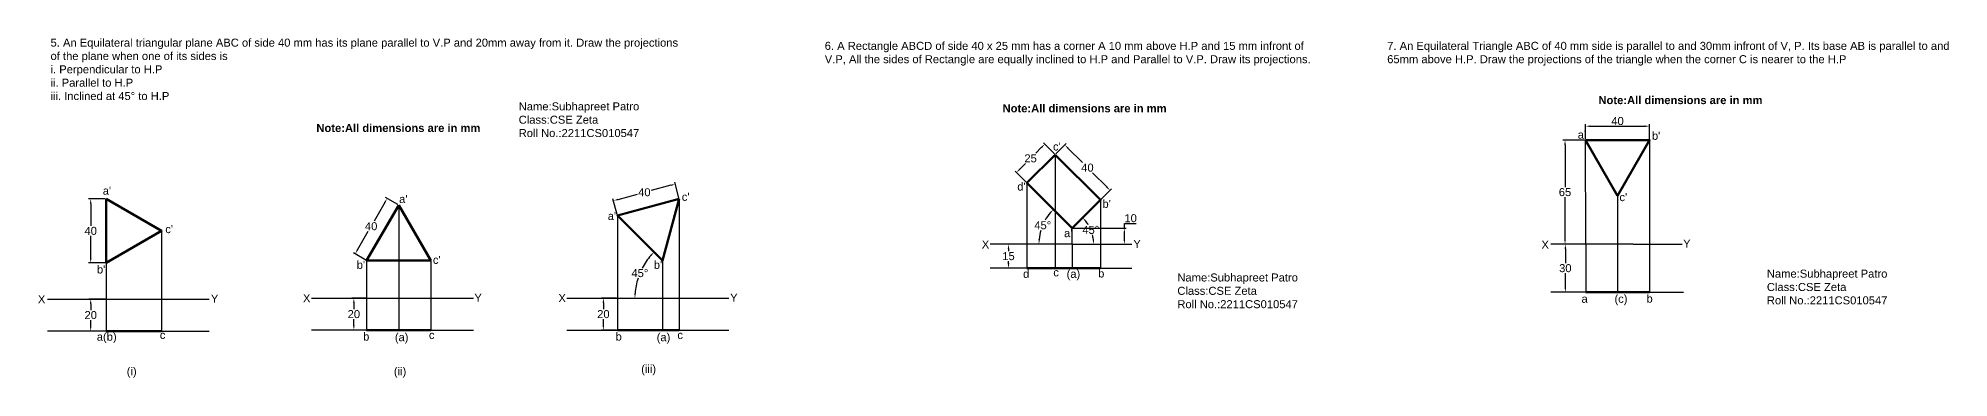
# Model space of a CAD drawing. Header units: millimetres. Extents: x 20 to 5851, y 4 to 239.
# Drawn here: x 1551 to 2745, y 27 to 239 of the extents above; entities that cross this region are included whole.
import ezdxf

# ---------------------------------------------------------------- set-up
doc = ezdxf.new("R2010")
doc.units = ezdxf.units.MM
doc.header["$PDMODE"] = 35
doc.header["$PDSIZE"] = 5
doc.styles.get("Standard").update_dxf_attribs({"font": 'arial.ttf'})
doc.dimstyles.new('ISO-25', dxfattribs={"dimtxt": 5, "dimasz": 3, "dimexe": 1.25, "dimexo": 0.625, "dimtad": 1, "dimtih": 1, "dimtoh": 1, "dimdec": 0, "dimtxsty": 'Standard', "dimcen": 2.5, "dimadec": 0, "dimazin": 0, "dimtfac": 1, "dimtdec": 0, "dimtmove": 0, "dimatfit": 3, "dimfxl": 1, "dimarcsym": 0})

# ---------------------------------------------------------------- blocks, each defined once
blk = doc.blocks.new('*D22')
at = {"color": 0, "lineweight": -2, "transparency": 16777216}
for p, q in [((1593.3, 138.3), (1583, 138.3)), ((1584.3, 135.3), (1584.3, 121.5)), ((1584.3, 101.3), (1584.3, 115.2)), ((1593.3, 98.3), (1583, 98.3))]:
    blk.add_line(p, q, dxfattribs=at)
at = {"color": 0, "transparency": 16777216}
for points in [[(1583.8, 135.3), (1584.8, 135.3), (1584.3, 138.3)], [(1583.8, 101.3), (1584.8, 101.3), (1584.3, 98.3)]]:
    blk.add_solid(points, dxfattribs=at)
at = {"layer": 'Defpoints', "color": 0, "transparency": 16777216}
for p in [(1594, 138.3), (1584.3, 98.3), (1594, 98.3)]:
    blk.add_point(p, dxfattribs=at)
at = {"color": 0, "transparency": 16777216, "insert": (1584.3, 118.3), "char_height": 5, "attachment_point": 5}
blk.add_mtext('40', dxfattribs=at)
blk = doc.blocks.new('*D23')
at = {"color": 0, "lineweight": -2, "transparency": 16777216}
for p, q in [((1593.3, 75.7), (1583.1, 75.7)), ((1584.3, 72.7), (1584.3, 68.8)), ((1584.3, 58.7), (1584.3, 62.5)), ((1593.3, 55.7), (1583.1, 55.7))]:
    blk.add_line(p, q, dxfattribs=at)
at = {"color": 0, "transparency": 16777216}
for points in [[(1583.8, 72.7), (1584.8, 72.7), (1584.3, 75.7)], [(1583.8, 58.7), (1584.8, 58.7), (1584.3, 55.7)]]:
    blk.add_solid(points, dxfattribs=at)
at = {"layer": 'Defpoints', "color": 0, "transparency": 16777216}
for p in [(1594, 75.7), (1584.3, 55.7), (1594, 55.7)]:
    blk.add_point(p, dxfattribs=at)
at = {"color": 0, "transparency": 16777216, "insert": (1584.3, 65.7), "char_height": 5, "attachment_point": 5}
blk.add_mtext('20', dxfattribs=at)
blk = doc.blocks.new('*D24')
at = {"color": 0, "lineweight": -2, "transparency": 16777216}
for p, q in [((1768, 136), (1761.3, 124.4)), ((1776.2, 134.7), (1768.4, 139.2)), ((1751, 106.5), (1757.7, 118.1)), ((1756.2, 100.1), (1748.4, 104.5))]:
    blk.add_line(p, q, dxfattribs=at)
at = {"color": 0, "transparency": 16777216}
for points in [[(1767.6, 136.2), (1768.4, 135.7), (1769.5, 138.6)], [(1750.6, 106.8), (1751.4, 106.3), (1749.5, 103.9)]]:
    blk.add_solid(points, dxfattribs=at)
at = {"layer": 'Defpoints', "color": 0, "transparency": 16777216}
for p in [(1769.5, 138.6), (1776.7, 134.4), (1756.7, 99.8)]:
    blk.add_point(p, dxfattribs=at)
at = {"color": 0, "transparency": 16777216, "insert": (1759.5, 121.2), "char_height": 5, "attachment_point": 5}
blk.add_mtext('40', dxfattribs=at)
blk = doc.blocks.new('*D25')
at = {"color": 0, "lineweight": -2, "transparency": 16777216}
for p, q in [((1756.1, 76.3), (1747.4, 76.3)), ((1748.7, 73.3), (1748.7, 69.4)), ((1748.7, 59.3), (1748.7, 63.1)), ((1756.1, 56.3), (1747.4, 56.3))]:
    blk.add_line(p, q, dxfattribs=at)
at = {"color": 0, "transparency": 16777216}
for points in [[(1748.2, 73.3), (1749.2, 73.3), (1748.7, 76.3)], [(1748.2, 59.3), (1749.2, 59.3), (1748.7, 56.3)]]:
    blk.add_solid(points, dxfattribs=at)
at = {"layer": 'Defpoints', "color": 0, "transparency": 16777216}
for p in [(1756.7, 76.3), (1748.7, 56.3), (1756.7, 56.3)]:
    blk.add_point(p, dxfattribs=at)
at = {"color": 0, "transparency": 16777216, "insert": (1748.7, 66.3), "char_height": 5, "attachment_point": 5}
blk.add_mtext('20', dxfattribs=at)
blk = doc.blocks.new('*D26')
at = {"color": 0, "lineweight": -2, "transparency": 16777216}
for p, q in [((1946.7, 146.8), (1934.5, 143.5)), ((1951.8, 139), (1949.2, 148.7)), ((1913.2, 128.6), (1910.6, 138.4)), ((1913.8, 138), (1925.9, 141.2))]:
    blk.add_line(p, q, dxfattribs=at)
at = {"color": 0, "transparency": 16777216}
for points in [[(1946.5, 147.2), (1946.8, 146.3), (1949.5, 147.5)], [(1913.7, 138.4), (1913.9, 137.5), (1910.9, 137.2)]]:
    blk.add_solid(points, dxfattribs=at)
at = {"layer": 'Defpoints', "color": 0, "transparency": 16777216}
for p in [(1949.5, 147.5), (1952, 138.4), (1913.4, 128)]:
    blk.add_point(p, dxfattribs=at)
at = {"color": 0, "transparency": 16777216, "insert": (1930.2, 142.4), "char_height": 5, "attachment_point": 5}
blk.add_mtext('40', dxfattribs=at)
blk = doc.blocks.new('*D27')
at = {"color": 0, "lineweight": -2, "transparency": 16777216}
for p, q in [((1912.7, 76.3), (1903.4, 76.3)), ((1904.6, 73.3), (1904.6, 69.4)), ((1904.6, 59.3), (1904.6, 63.1)), ((1912.7, 56.3), (1903.4, 56.3))]:
    blk.add_line(p, q, dxfattribs=at)
at = {"color": 0, "transparency": 16777216}
for points in [[(1904.1, 73.3), (1905.1, 73.3), (1904.6, 76.3)], [(1904.1, 59.3), (1905.1, 59.3), (1904.6, 56.3)]]:
    blk.add_solid(points, dxfattribs=at)
at = {"layer": 'Defpoints', "color": 0, "transparency": 16777216}
for p in [(1913.4, 76.3), (1904.6, 56.3), (1913.4, 56.3)]:
    blk.add_point(p, dxfattribs=at)
at = {"color": 0, "transparency": 16777216, "insert": (1904.6, 66.3), "char_height": 5, "attachment_point": 5}
blk.add_mtext('20', dxfattribs=at)
blk = doc.blocks.new('*D28')
at = {"color": 0, "lineweight": -2, "transparency": 16777216}
for start, end in [(139.2121, 152.5943), (162.2371, 175.7879)]:
    blk.add_arc((1965.1, 76.3), 40.8, start, end, dxfattribs=at)
at = {"color": 0, "transparency": 16777216}
for points in [[(1933.9, 103.3), (1934.6, 102.6), (1936.3, 105.1)], [(1924.9, 79.3), (1923.9, 79.3), (1924.3, 76.3)]]:
    blk.add_solid(points, dxfattribs=at)
at = {"layer": 'Defpoints', "color": 0, "transparency": 16777216}
for p in [(1913.4, 128), (1929.8, 96.7), (1941.6, 99.8), (1881.8, 76.3), (1983, 76.3)]:
    blk.add_point(p, dxfattribs=at)
at = {"color": 0, "transparency": 16777216, "insert": (1927.4, 91.9), "char_height": 5, "attachment_point": 5}
blk.add_mtext('45°', dxfattribs=at)
blk = doc.blocks.new('*D29')
at = {"color": 0, "lineweight": -2, "transparency": 16777216}
for p, q in [((2168.6, 110), (2156.5, 110)), ((2157.7, 107), (2157.7, 105.7)), ((2157.7, 98), (2157.7, 99.3)), ((2168.6, 95), (2156.5, 95))]:
    blk.add_line(p, q, dxfattribs=at)
at = {"color": 0, "transparency": 16777216}
for points in [[(2157.2, 107), (2158.2, 107), (2157.7, 110)], [(2157.2, 98), (2158.2, 98), (2157.7, 95)]]:
    blk.add_solid(points, dxfattribs=at)
at = {"layer": 'Defpoints', "color": 0, "transparency": 16777216}
for p in [(2169.2, 110), (2157.7, 95), (2169.2, 95)]:
    blk.add_point(p, dxfattribs=at)
at = {"color": 0, "transparency": 16777216, "insert": (2157.7, 102.5), "char_height": 5, "attachment_point": 5}
blk.add_mtext('15', dxfattribs=at)
blk = doc.blocks.new('*D30')
at = {"color": 0, "lineweight": -2, "transparency": 16777216}
for p, q in [((2198.1, 120), (2231.3, 120)), ((2230.1, 120), (2230.1, 123)), ((2230.1, 123), (2237.4, 123)), ((2198.1, 110), (2231.3, 110)), ((2230.1, 113), (2230.1, 117))]:
    blk.add_line(p, q, dxfattribs=at)
at = {"color": 0, "transparency": 16777216}
for points in [[(2229.6, 117), (2230.6, 117), (2230.1, 120)], [(2229.6, 113), (2230.6, 113), (2230.1, 110)]]:
    blk.add_solid(points, dxfattribs=at)
at = {"layer": 'Defpoints', "color": 0, "transparency": 16777216}
for p in [(2197.5, 120), (2230.1, 120), (2197.5, 110)]:
    blk.add_point(p, dxfattribs=at)
at = {"color": 0, "transparency": 16777216, "insert": (2234, 126.2), "char_height": 5, "attachment_point": 5}
blk.add_mtext('10', dxfattribs=at)
blk = doc.blocks.new('*D31')
at = {"color": 0, "lineweight": -2, "transparency": 16777216}
blk.add_line((2198.1, 110), (2212.2, 110), dxfattribs=at)
for start, end in [(31.1949, 37.6548), (7.3452, 14.3246)]:
    blk.add_arc((2187.5, 110), 23.4, start, end, dxfattribs=at)
at = {"color": 0, "transparency": 16777216}
for points in [[(2205.7, 123.9), (2206.4, 124.6), (2204.1, 126.5)], [(2211.2, 113), (2210.2, 112.9), (2210.9, 110)]]:
    blk.add_solid(points, dxfattribs=at)
at = {"layer": 'Defpoints', "color": 0, "transparency": 16777216}
for p in [(2215.2, 137.7), (2197.5, 120), (2146.2, 110), (2197.5, 110), (2210.1, 116)]:
    blk.add_point(p, dxfattribs=at)
at = {"color": 0, "transparency": 16777216, "insert": (2209.1, 118.9), "char_height": 5, "attachment_point": 5}
blk.add_mtext('45°', dxfattribs=at)
blk = doc.blocks.new('*D32')
at = {"color": 0, "lineweight": -2, "transparency": 16777216}
for start, end in [(140.5867, 150.9484), (163.7535, 174.4133)]:
    blk.add_arc((2207.5, 110), 30.8, start, end, dxfattribs=at)
at = {"color": 0, "transparency": 16777216}
for points in [[(2183.4, 129.9), (2184.1, 129.2), (2185.7, 131.7)], [(2177.4, 112.9), (2176.4, 113), (2176.7, 110)]]:
    blk.add_solid(points, dxfattribs=at)
at = {"layer": 'Defpoints', "color": 0, "transparency": 16777216}
for p in [(2169.2, 148.3), (2180.9, 125.4), (2197.5, 120), (2146.2, 110), (2197.5, 110)]:
    blk.add_point(p, dxfattribs=at)
at = {"color": 0, "transparency": 16777216, "insert": (2179.1, 121.8), "char_height": 5, "attachment_point": 5}
blk.add_mtext('45°', dxfattribs=at)
blk = doc.blocks.new('*D33')
at = {"color": 0, "lineweight": -2, "transparency": 16777216}
for p, q in [((2178.2, 170.4), (2174.7, 166.8)), ((2186.5, 166.4), (2179.5, 173.4)), ((2168.8, 148.7), (2161.8, 155.7)), ((2164.8, 156.9), (2168.4, 160.5))]:
    blk.add_line(p, q, dxfattribs=at)
at = {"color": 0, "transparency": 16777216}
for points in [[(2177.9, 170.7), (2178.6, 170), (2180.4, 172.5)], [(2164.5, 157.3), (2165.2, 156.6), (2162.7, 154.8)]]:
    blk.add_solid(points, dxfattribs=at)
at = {"layer": 'Defpoints', "color": 0, "transparency": 16777216}
for p in [(2186.9, 165.9), (2162.7, 154.8), (2169.2, 148.3)]:
    blk.add_point(p, dxfattribs=at)
at = {"color": 0, "transparency": 16777216, "insert": (2171.5, 163.6), "char_height": 5, "attachment_point": 5}
blk.add_mtext('25', dxfattribs=at)
blk = doc.blocks.new('*D34')
at = {"color": 0, "lineweight": -2, "transparency": 16777216}
for p, q in [((2187.3, 166.4), (2193.8, 172.8)), ((2195, 169.8), (2203.9, 161)), ((2219.1, 145.8), (2210.2, 154.6)), ((2215.6, 138.1), (2222.1, 144.5))]:
    blk.add_line(p, q, dxfattribs=at)
at = {"color": 0, "transparency": 16777216}
for points in [[(2195.4, 170.2), (2194.7, 169.5), (2192.9, 171.9)], [(2219.4, 146.1), (2218.7, 145.4), (2221.2, 143.6)]]:
    blk.add_solid(points, dxfattribs=at)
at = {"layer": 'Defpoints', "color": 0, "transparency": 16777216}
for p in [(2186.9, 165.9), (2221.2, 143.6), (2215.2, 137.7)]:
    blk.add_point(p, dxfattribs=at)
at = {"color": 0, "transparency": 16777216, "insert": (2207, 157.8), "char_height": 5, "attachment_point": 5}
blk.add_mtext('40', dxfattribs=at)
blk = doc.blocks.new('*D35')
at = {"color": 0, "lineweight": -2, "transparency": 16777216}
for p, q in [((2518.2, 175.6), (2518.2, 185)), ((2521.2, 183.7), (2555.2, 183.7)), ((2558.2, 175.6), (2558.2, 185))]:
    blk.add_line(p, q, dxfattribs=at)
at = {"color": 0, "transparency": 16777216}
for points in [[(2521.2, 184.2), (2521.2, 183.2), (2518.2, 183.7)], [(2555.2, 184.2), (2555.2, 183.2), (2558.2, 183.7)]]:
    blk.add_solid(points, dxfattribs=at)
at = {"layer": 'Defpoints', "color": 0, "transparency": 16777216}
for p in [(2558.2, 183.7), (2518.2, 175), (2558.2, 175)]:
    blk.add_point(p, dxfattribs=at)
at = {"color": 0, "transparency": 16777216, "insert": (2538.2, 186.9), "char_height": 5, "attachment_point": 5}
blk.add_mtext('40', dxfattribs=at)
blk = doc.blocks.new('*D36')
at = {"color": 0, "lineweight": -2, "transparency": 16777216}
for p, q in [((2517.6, 175), (2504.1, 175)), ((2505.4, 172), (2505.4, 145.6)), ((2505.4, 113), (2505.4, 139.3)), ((2517.6, 110), (2504.2, 110))]:
    blk.add_line(p, q, dxfattribs=at)
at = {"color": 0, "transparency": 16777216}
for points in [[(2505.9, 172), (2504.9, 172), (2505.4, 175)], [(2505.9, 113), (2504.9, 113), (2505.4, 110)]]:
    blk.add_solid(points, dxfattribs=at)
at = {"layer": 'Defpoints', "color": 0, "transparency": 16777216}
for p in [(2518.2, 175), (2505.4, 110), (2518.3, 110)]:
    blk.add_point(p, dxfattribs=at)
at = {"color": 0, "transparency": 16777216, "insert": (2505.4, 142.5), "char_height": 5, "attachment_point": 5}
blk.add_mtext('65', dxfattribs=at)
blk = doc.blocks.new('*D37')
at = {"color": 0, "lineweight": -2, "transparency": 16777216}
for p, q in [((2517.6, 110), (2504.4, 110)), ((2505.6, 107), (2505.6, 98.2)), ((2505.6, 83), (2505.6, 91.8)), ((2517.6, 80), (2504.4, 80))]:
    blk.add_line(p, q, dxfattribs=at)
at = {"color": 0, "transparency": 16777216}
for points in [[(2505.1, 107), (2506.1, 107), (2505.6, 110)], [(2505.1, 83), (2506.1, 83), (2505.6, 80)]]:
    blk.add_solid(points, dxfattribs=at)
at = {"layer": 'Defpoints', "color": 0, "transparency": 16777216}
for p in [(2518.3, 110), (2505.6, 80), (2518.3, 80)]:
    blk.add_point(p, dxfattribs=at)
at = {"color": 0, "transparency": 16777216, "insert": (2505.6, 95), "char_height": 5, "attachment_point": 5}
blk.add_mtext('30', dxfattribs=at)

msp = doc.modelspace()

# ---------------------------------------------------------------- linework, layer by layer
for p, q in [((2518.3, 110), (2518.2, 175)), ((2558.2, 175), (2558.2, 110)), ((2186.9, 165.9), (2186.9, 95)), ((2169.2, 148.3), (2169.2, 95)), ((1776.7, 134.4), (1776.7, 76.3)), ((1952, 138.4), (1952, 56.3)), ((2215.2, 137.7), (2215.2, 95)), ((2538.2, 140.3), (2538.2, 110)), ((1913.4, 128), (1913.4, 76.3)), ((2197.5, 110), (2197.5, 120)), ((1628.6, 118.3), (1628.6, 75.7)), ((2197.5, 110), (2146.2, 110)), ((2197.5, 110), (2234.8, 110)), ((2197.5, 110), (2197.5, 95)), ((2547.9, 110), (2496.6, 110)), ((2518.3, 110), (2518.3, 80)), ((2538.2, 110), (2538.2, 80)), ((2547.9, 110), (2578.5, 110)), ((2558.2, 110), (2558.2, 80)), ((1594, 98.3), (1594, 75.7)), ((1756.7, 99.8), (1756.7, 76.3)), ((1796.7, 99.8), (1796.7, 76.3)), ((1941.6, 99.8), (1941.6, 56.3)), ((2169.2, 95), (2146.2, 95)), ((2215.2, 95), (2234.8, 95)), ((1557.2, 75.7), (1658.4, 75.7)), ((1594, 75.7), (1594, 55.7)), ((1628.6, 75.7), (1628.6, 55.7)), ((1722.2, 76.3), (1823.4, 76.3)), ((1756.7, 76.3), (1756.7, 56.3)), ((1776.7, 76.3), (1776.7, 56.3)), ((1796.7, 76.3), (1796.7, 56.3)), ((1881.8, 76.3), (1983, 76.3)), ((1913.4, 76.3), (1913.4, 56.3)), ((2518.3, 80), (2496.6, 80)), ((2558.2, 80), (2579.4, 80)), ((1594, 55.7), (1557.2, 55.7)), ((1628.6, 55.7), (1658.4, 55.7)), ((1756.7, 56.3), (1722.2, 56.3)), ((1796.7, 56.3), (1823.4, 56.3)), ((1881.8, 56.3), (1983, 56.3))]:
    msp.add_line(p, q)
at = {"lineweight": 53}
for p, q in [((2169.2, 95), (2215.2, 95)), ((2558.2, 80), (2518.3, 80)), ((1628.6, 55.7), (1594, 55.7)), ((1756.7, 56.3), (1796.7, 56.3)), ((1913.4, 56.3), (1952, 56.3))]:
    msp.add_line(p, q, dxfattribs=at)
for points in [[(2518.2, 175), (2538.2, 140.3), (2558.2, 175)], [(2186.9, 165.9), (2215.2, 137.7), (2197.5, 120), (2169.2, 148.3)], [(1594, 138.3), (1594, 98.3), (1628.6, 118.3)], [(1776.7, 134.4), (1756.7, 99.8), (1796.7, 99.8)], [(1952, 138.4), (1913.4, 128), (1941.6, 99.8)]]:
    msp.add_lwpolyline(points, close=True, dxfattribs=at)

# ---------------------------------------------------------------- texts
at = {"char_height": 5, "attachment_point": 1}
for s, width, heights, insert in [('5. An Equilateral triangular plane ABC of side 40 mm has its plane parallel to V.P and 20mm away from it. Draw the projections of the plane when one of its sides is\\Pi. Perpendicular to H.P\\Pii. Parallel to H.P\\Piii. Inclined at 45%%D to H.P', 392.437, [0], (1559.2, 238.4)), ('6. A Rectangle ABCD of side 40 x 25 mm has a corner A 10 mm above H.P and 15 mm infront of V.P, All the sides of Rectangle are equally inclined to H.P and Parallel to V.P. Draw its projections.', 303.509, [0], (2042.9, 236.4)), ('7. An Equilateral Triangle ABC of 40 mm side is parallel to and 30mm infront of V, P. Its base AB is parallel to and 65mm above H.P. Draw the projections of the triangle when the corner C is nearer to the H.P', 358.071, [0], (2394.3, 236.4)), ('Name:Subhapreet Patro\\PClass:CSE Zeta\\PRoll No.:2211CS010547', 93.373, [0], (1851.7, 198.6)), ('{\\fArial|b1|i0|c0|p34;Note:All dimensions are in mm}', 127.53, [0], (2154, 197.4)), ('{\\fArial|b1|i0|c0|p34;Note:All dimensions are in mm}', 127.53, [0], (2526.3, 202.5)), ('{\\fArial|b1|i0|c0|p34;Note:All dimensions are in mm}', 127.53, [0], (1725.3, 185.1)), ("a'", 6.403, [0], (2513.3, 180.9)), ("b'", 15.555, [0], (2559.7, 180.2)), ("c'", 8.352, [0], (2185.5, 173.5)), ("a'", 5.088, [0], (1591.8, 145.9)), ("d'", 11.941, [0], (2163.2, 148.5)), ("a'", 11.991, [0], (1777, 140.7)), ("c'", 10.196, [0], (1953.6, 142.1)), ("b'", 15.555, [0], (2216.4, 137.7)), ("c'", 8.352, [0], (2539.4, 141.9)), ("c'", 10.196, [0], (1630.9, 121.9)), ("a'", 11.991, [0], (1907.3, 130.1)), ("a'", 6.403, [0], (2192.4, 119.4)), ('X', 4.583, [0], (2141, 112.3)), ('Y', 9.776, [0], (2235.7, 112.7)), ('X', 4.583, [0], (2490.7, 112.2)), ('Y', 9.776, [0], (2579.2, 112.9)), ("b'", 5.363, [0], (1588.2, 96.7)), ("b'", 5.363, [0], (1750.5, 99.6)), ("c'", 10.196, [0], (1798.1, 102.7)), ("b'", 5.363, [0], (1936.1, 99.6)), ('d', 12.633, [0], (2166.8, 94)), ('c', 6.922, [0], (2185.7, 94.9)), ('(a)', 7.095, [0], (2194, 94)), ('b', 14.017, [0], (2213.7, 94.2)), ('Name:Subhapreet Patro\\PClass:CSE Zeta\\PRoll No.:2211CS010547', 93.373, [0], (2263.2, 91.7)), ('Name:Subhapreet Patro\\PClass:CSE Zeta\\PRoll No.:2211CS010547', 93.373, [0], (2631.5, 94.1)), ('X', 4.583, [0], (1551.3, 78.1)), ('Y', 9.776, [0], (1659.4, 78.5)), ('X', 4.583, [0], (1716.9, 78.7)), ('Y', 9.776, [0], (1824, 79)), ('X', 4.583, [0], (1876.5, 78.8)), ('Y', 9.776, [0], (1983.8, 79.1)), ('a', 6.403, [0], (2515.7, 78.4)), ('(c)', 6.403, [0], (2536.3, 78.4)), ('b', 6.403, [0], (2556.3, 78.5)), ('a(b)', 20.792, [0], (1588.1, 54.7)), ('c', 24.595, [0], (1627.5, 55.8)), ('\\pxt0;b', 41.024, [0], (1754.5, 54.8)), ('(a)', 11.431, [6.56], (1774.3, 54.4)), ('\\pxt0;c', 41.024, [0], (1795.6, 55.8)), ('\\pxt0;b', 41.024, [0], (1912.2, 54.8)), ('(a)', 11.431, [6.56], (1937.9, 54.4)), ('\\pxt0;c', 41.024, [0], (1950.8, 55.8)), ('(i)', 21.15, [0], (1606.8, 33.1)), ('(ii)', 25.76, [0], (1773.7, 33.1)), ('(iii)', 29.22, [0], (1928.2, 34.6))]:
    msp.add_mtext_dynamic_manual_height_columns(s, width=width, gutter_width=25, heights=heights, dxfattribs=dict(at, insert=insert))

# ---------------------------------------------------------------- dimensions: what is measured, and where the dimension line sits
for p1, p2, distance, picture, middle in [((2518.2, 175), (2558.2, 175), 8.7, '*D35', (2538.2, 186.9)), ((2186.9, 165.9), (2169.2, 148.3), -9.2, '*D33', (2171.5, 163.6)), ((2186.9, 165.9), (2215.2, 137.7), 8.5, '*D34', (2207, 157.8)), ((2518.2, 175), (2518.3, 110), -12.9, '*D36', (2505.4, 142.5)), ((1913.4, 128), (1952, 138.4), 9.5, '*D26', (1930.2, 142.4)), ((1594, 138.3), (1594, 98.3), -9.7, '*D22', (1584.3, 118.3)), ((1756.7, 99.8), (1776.7, 134.4), 8.3, '*D24', (1759.5, 121.2)), ((2197.5, 110), (2197.5, 120), -32.5, '*D30', (2234, 126.2)), ((2169.2, 110), (2169.2, 95), -11.5, '*D29', (2157.7, 102.5)), ((2518.3, 110), (2518.3, 80), -12.6, '*D37', (2505.6, 95)), ((1594, 75.7), (1594, 55.7), -9.6, '*D23', (1584.3, 65.7)), ((1756.7, 76.3), (1756.7, 56.3), -8, '*D25', (1748.7, 66.3)), ((1913.4, 76.3), (1913.4, 56.3), -8.7, '*D27', (1904.6, 66.3))]:
    dim = msp.add_aligned_dim(p1=p1, p2=p2, distance=distance, dimstyle='ISO-25')
    dim.commit()
    dim.dimension.update_dxf_attribs({"geometry": picture, "text_midpoint": middle})
for base, line1, line2, picture, middle in [((2180.9, 125.4), ((2197.5, 120), (2169.2, 148.3)), ((2197.5, 110), (2146.2, 110)), '*D32', (2179.1, 121.8)), ((2210.1, 116), ((2197.5, 110), (2146.2, 110)), ((2215.2, 137.7), (2197.5, 120)), '*D31', (2209.1, 118.9)), ((1929.8, 96.7), ((1913.4, 128), (1941.6, 99.8)), ((1881.8, 76.3), (1983, 76.3)), '*D28', (1927.4, 91.9))]:
    dim = msp.add_angular_dim_2l(base=base, line1=line1, line2=line2, dimstyle='ISO-25')
    dim.commit()
    dim.dimension.update_dxf_attribs({"geometry": picture, "text_midpoint": middle})

doc.saveas('drawing.dxf')
